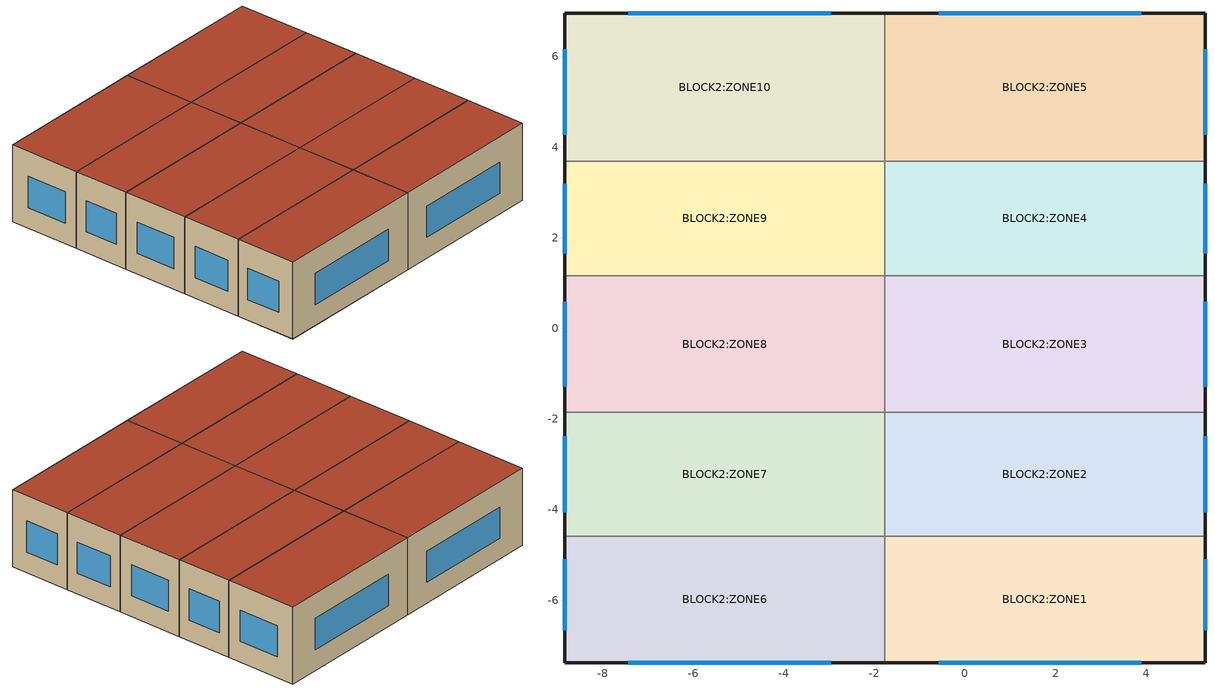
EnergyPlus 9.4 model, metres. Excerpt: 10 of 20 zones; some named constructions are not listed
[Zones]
BLOCK2:ZONE6
 floor to BLOCK1:ZONE6 (Project internal floor_Reversed_Rev): -1.77,-7.38 -8.84,-7.38 -8.84,-4.59 -1.77,-4.59 z3.5
 wall outside (Project wall): -8.84,-4.59 -8.84,-7.38 -1.77,-7.38 z3.5:7
 wall to BLOCK2:ZONE1 (Project partition): -1.77,-7.38 -1.77,-4.59 z3.5:7
 wall to BLOCK2:ZONE7 (Project partition): -1.77,-4.59 -8.84,-4.59 z3.5:7
 window (Project external glazing - 1001): -8.84,-5.09 -8.84,-6.66 / -7.44,-7.38 -2.96,-7.38 z4.44:5.86
 roof outside (Project flat roof): -8.84,-7.38 -1.77,-7.38 -1.77,-4.59 -8.84,-4.59 z7
BLOCK2:ZONE1
 floor to BLOCK1:ZONE1 (Project internal floor_Reversed_Rev): 5.3,-7.38 -1.77,-7.38 -1.77,-4.59 5.3,-4.59 z3.5
 wall outside (Project wall): -1.77,-7.38 5.3,-7.38 5.3,-4.59 z3.5:7
 wall to BLOCK2:ZONE2 (Project partition): 5.3,-4.59 -1.77,-4.59 z3.5:7
 window (Project external glazing - 1001): 5.3,-6.66 5.3,-5.09 / -0.58,-7.38 3.89,-7.38 z4.44:5.86
 roof outside (Project flat roof): -1.77,-7.38 5.3,-7.38 5.3,-4.59 -1.77,-4.59 z7
BLOCK2:ZONE7
 floor to BLOCK1:ZONE7 (Project internal floor_Reversed_Rev): -1.77,-4.59 -8.84,-4.59 -8.84,-1.86 -1.77,-1.86 z3.5
 wall outside (Project wall): -8.84,-1.86 -8.84,-4.59 z3.5:7
 wall to BLOCK2:ZONE2 (Project partition): -1.77,-4.59 -1.77,-1.86 z3.5:7
 wall to BLOCK2:ZONE8 (Project partition): -1.77,-1.86 -8.84,-1.86 z3.5:7
 window (Project external glazing - 1001): -8.84,-2.39 -8.84,-4.06 z4.44:5.86
 roof outside (Project flat roof): -8.84,-4.59 -1.77,-4.59 -1.77,-1.86 -8.84,-1.86 z7
BLOCK2:ZONE2
 floor to BLOCK1:ZONE2 (Project internal floor_Reversed_Rev): 5.3,-4.59 -1.77,-4.59 -1.77,-1.86 5.3,-1.86 z3.5
 wall outside (Project wall): 5.3,-4.59 5.3,-1.86 z3.5:7
 wall to BLOCK2:ZONE3 (Project partition): 5.3,-1.86 -1.77,-1.86 z3.5:7
 window (Project external glazing - 1001): 5.3,-4.06 5.3,-2.39 z4.44:5.86
 roof outside (Project flat roof): -1.77,-4.59 5.3,-4.59 5.3,-1.86 -1.77,-1.86 z7
BLOCK2:ZONE8
 floor to BLOCK1:ZONE8 (Project internal floor_Reversed_Rev): -1.77,-1.86 -8.84,-1.86 -8.84,1.16 -1.77,1.16 z3.5
 wall outside (Project wall): -8.84,1.16 -8.84,-1.86 z3.5:7
 wall to BLOCK2:ZONE3 (Project partition): -1.77,-1.86 -1.77,1.16 z3.5:7
 wall to BLOCK2:ZONE9 (Project partition): -1.77,1.16 -8.84,1.16 z3.5:7
 window (Project external glazing - 1001): -8.84,0.58 -8.84,-1.28 z4.44:5.86
 roof outside (Project flat roof): -8.84,-1.86 -1.77,-1.86 -1.77,1.16 -8.84,1.16 z7
BLOCK2:ZONE3
 floor to BLOCK1:ZONE3 (Project internal floor_Reversed_Rev): 5.3,-1.86 -1.77,-1.86 -1.77,1.16 5.3,1.16 z3.5
 wall outside (Project wall): 5.3,-1.86 5.3,1.16 z3.5:7
 wall to BLOCK2:ZONE4 (Project partition): 5.3,1.16 -1.77,1.16 z3.5:7
 window (Project external glazing - 1001): 5.3,-1.28 5.3,0.58 z4.44:5.86
 roof outside (Project flat roof): -1.77,-1.86 5.3,-1.86 5.3,1.16 -1.77,1.16 z7
BLOCK2:ZONE9
 floor to BLOCK1:ZONE9 (Project internal floor_Reversed_Rev): -1.77,1.16 -8.84,1.16 -8.84,3.69 -1.77,3.69 z3.5
 wall outside (Project wall): -8.84,3.69 -8.84,1.16 z3.5:7
 wall to BLOCK2:ZONE4 (Project partition): -1.77,1.16 -1.77,3.69 z3.5:7
 wall to BLOCK2:ZONE10 (Project partition): -1.77,3.69 -8.84,3.69 z3.5:7
 window (Project external glazing - 1001): -8.84,3.19 -8.84,1.65 z4.44:5.86
 roof outside (Project flat roof): -8.84,1.16 -1.77,1.16 -1.77,3.69 -8.84,3.69 z7
BLOCK2:ZONE4
 floor to BLOCK1:ZONE4 (Project internal floor_Reversed_Rev): 5.3,1.16 -1.77,1.16 -1.77,3.69 5.3,3.69 z3.5
 wall outside (Project wall): 5.3,1.16 5.3,3.69 z3.5:7
 wall to BLOCK2:ZONE5 (Project partition): 5.3,3.69 -1.77,3.69 z3.5:7
 window (Project external glazing - 1001): 5.3,1.65 5.3,3.19 z4.44:5.86
 roof outside (Project flat roof): -1.77,1.16 5.3,1.16 5.3,3.69 -1.77,3.69 z7
BLOCK2:ZONE10
 floor to BLOCK1:ZONE10 (Project internal floor_Reversed_Rev): -1.77,3.69 -8.84,3.69 -8.84,6.96 -1.77,6.96 z3.5
 wall outside (Project wall): -1.77,6.96 -8.84,6.96 -8.84,3.69 z3.5:7
 wall to BLOCK2:ZONE5 (Project partition): -1.77,3.69 -1.77,6.96 z3.5:7
 window (Project external glazing - 1001): -2.96,6.96 -7.44,6.96 / -8.84,6.16 -8.84,4.27 z4.44:5.86
 roof outside (Project flat roof): -8.84,3.69 -1.77,3.69 -1.77,6.96 -8.84,6.96 z7
BLOCK2:ZONE5
 floor to BLOCK1:ZONE5 (Project internal floor_Reversed_Rev): 5.3,3.69 -1.77,3.69 -1.77,6.96 5.3,6.96 z3.5
 wall outside (Project wall): 5.3,3.69 5.3,6.96 -1.77,6.96 z3.5:7
 window (Project external glazing - 1001): 5.3,4.27 5.3,6.16 / 3.89,6.96 -0.58,6.96 z4.44:5.86
 roof outside (Project flat roof): -1.77,3.69 5.3,3.69 5.3,6.96 -1.77,6.96 z7
[Schedule:Compact]
Office_OpenOff_Occ: Fraction, Through: 31 Dec, For: Weekdays SummerDesignDay, Until: 07:00, 0, Until: 08:00, 0.25, Until: 09:00, 0.5, Until: 12:00, 1, Until: 14:00, 0.75, Until: 17:00, 1, Until: 18:00, 0.5, Until: 19:00, 0.25, Until: 24:00, 0, For: Weekends, Until: 24:00, 0, For: Holidays, Until: 24:00, 0, For: WinterDesignDay AllOtherDays, Until: 24:00, 0
20001: Any Number, Through: 12/31, For: Weekdays Weekends SummerDesignDays, Until: 24:00, 24, For: WinterDesignDays, Until: 24:00, 0, For: AllOtherDays, Until: 24:00, 24
[AirflowNetwork:MultiZone:Surface:Crack] Reference crack conditions=Reference Crack Conditions
Name | Crack | Flow coeff (kg/s @ 1Pa) | Flow exponent
 | BLOCK2:ZONE6_Roof_1_0_0 | .0019735 | .7
 | BLOCK2:ZONE6_Partition_2_0_0 | .0293084 | .75
 | BLOCK2:ZONE6_Partition_3_0_0 | .0742388 | .75
 | BLOCK2:ZONE6_Wall_4_0_0 | .0007543 | .7
 | BLOCK2:ZONE6_Wall_5_0_0 | .0018388 | .7
 | BLOCK2:ZONE1_Roof_1_0_0 | .0019735 | .7
 | BLOCK2:ZONE1_Wall_2_0_0 | .0007543 | .7
 | BLOCK2:ZONE1_Partition_3_0_0 | .0742388 | .75
 | BLOCK2:ZONE1_Wall_5_0_0 | .0018388 | .7
 | BLOCK2:ZONE7_Roof_1_0_0 | .0019334 | .7
 | BLOCK2:ZONE7_Partition_2_0_0 | .0287127 | .75
 | BLOCK2:ZONE7_Partition_3_0_0 | .0742388 | .75
 | BLOCK2:ZONE7_Wall_4_0_0 | .0007189 | .7
 | BLOCK2:ZONE2_Roof_1_0_0 | .0019334 | .7
 | BLOCK2:ZONE2_Wall_2_0_0 | .0007189 | .7
 | BLOCK2:ZONE2_Partition_3_0_0 | .0742388 | .75
 | BLOCK2:ZONE8_Roof_1_0_0 | .0021305 | .7
 | BLOCK2:ZONE8_Partition_2_0_0 | .0316392 | .75
 | BLOCK2:ZONE8_Partition_3_0_0 | .0742388 | .75
 | BLOCK2:ZONE8_Wall_4_0_0 | .0007895 | .7
 | BLOCK2:ZONE3_Roof_1_0_0 | .0021305 | .7
 | BLOCK2:ZONE3_Wall_2_0_0 | .0007895 | .7
 | BLOCK2:ZONE3_Partition_3_0_0 | .0742388 | .75
 | BLOCK2:ZONE9_Roof_1_0_0 | .0017923 | .7
 | BLOCK2:ZONE9_Partition_2_0_0 | .0266174 | .75
 | BLOCK2:ZONE9_Partition_3_0_0 | .0742388 | .75
 | BLOCK2:ZONE9_Wall_4_0_0 | .0006683 | .7
 | BLOCK2:ZONE4_Roof_1_0_0 | .0017923 | .7
 | BLOCK2:ZONE4_Wall_2_0_0 | .0006683 | .7
 | BLOCK2:ZONE4_Partition_3_0_0 | .0742388 | .75
 | BLOCK2:ZONE10_Roof_1_0_0 | .0023088 | .7
 | BLOCK2:ZONE10_Partition_2_0_0 | .0342869 | .75
 | BLOCK2:ZONE10_Wall_3_0_0 | .0018388 | .7
 | BLOCK2:ZONE10_Wall_4_0_0 | .0008744 | .7
 | BLOCK2:ZONE5_Roof_1_0_0 | .0023088 | .7
 | BLOCK2:ZONE5_Wall_2_0_0 | .0008744 | .7
 | BLOCK2:ZONE5_Wall_3_0_0 | .0018388 | .7
[AirflowNetwork:MultiZone:Zone] Ventilation Control Mode=Temperature; Vent Temperature Schedule=20001; Venting Availability Schedule=Office_OpenOff_Occ
BLOCK2:ZONE6; BLOCK2:ZONE1; BLOCK2:ZONE7; BLOCK2:ZONE2; BLOCK2:ZONE8; BLOCK2:ZONE3; BLOCK2:ZONE9; BLOCK2:ZONE4; BLOCK2:ZONE10; BLOCK2:ZONE5
[AirflowNetwork:MultiZone:Surface]
Name | Leakage Component | Crack Actual Value (dimensionless) | Crack Actual Value or Window Open Factor for Ventilation (dimensionless) | Ventilation control mode | Ventilation temp schedule | Venting Availability Schedule
BLOCK2:ZONE6_Roof_1_0_0 | BLOCK2:ZONE6_Roof_1_0_0 | 1
BLOCK2:ZONE6_Partition_2_0_0 | BLOCK2:ZONE6_Partition_2_0_0 | 1
BLOCK2:ZONE6_Partition_3_0_0 | BLOCK2:ZONE6_Partition_3_0_0 | 1
BLOCK2:ZONE6_Wall_4_0_0 | BLOCK2:ZONE6_Wall_4_0_0 | 1
BLOCK2:ZONE6_Wall_4_0_0_0_0_0_Win | BLOCK2:ZONE6_Wall_4_0_0_0_0_0_Win |  | 1 | Temperature | 20001 | Office_OpenOff_Occ
BLOCK2:ZONE6_Wall_5_0_0 | BLOCK2:ZONE6_Wall_5_0_0 | 1
BLOCK2:ZONE6_Wall_5_0_0_0_0_0_Win | BLOCK2:ZONE6_Wall_5_0_0_0_0_0_Win |  | 1 | Temperature | 20001 | Office_OpenOff_Occ
BLOCK2:ZONE1_Roof_1_0_0 | BLOCK2:ZONE1_Roof_1_0_0 | 1
BLOCK2:ZONE1_Wall_2_0_0 | BLOCK2:ZONE1_Wall_2_0_0 | 1
BLOCK2:ZONE1_Wall_2_0_0_0_0_0_Win | BLOCK2:ZONE1_Wall_2_0_0_0_0_0_Win |  | 1 | Temperature | 20001 | Office_OpenOff_Occ
BLOCK2:ZONE1_Partition_3_0_0 | BLOCK2:ZONE1_Partition_3_0_0 | 1
BLOCK2:ZONE1_Wall_5_0_0 | BLOCK2:ZONE1_Wall_5_0_0 | 1
BLOCK2:ZONE1_Wall_5_0_0_0_0_0_Win | BLOCK2:ZONE1_Wall_5_0_0_0_0_0_Win |  | 1 | Temperature | 20001 | Office_OpenOff_Occ
BLOCK2:ZONE7_Roof_1_0_0 | BLOCK2:ZONE7_Roof_1_0_0 | 1
BLOCK2:ZONE7_Partition_2_0_0 | BLOCK2:ZONE7_Partition_2_0_0 | 1
BLOCK2:ZONE7_Partition_3_0_0 | BLOCK2:ZONE7_Partition_3_0_0 | 1
BLOCK2:ZONE7_Wall_4_0_0 | BLOCK2:ZONE7_Wall_4_0_0 | 1
BLOCK2:ZONE7_Wall_4_0_0_0_0_0_Win | BLOCK2:ZONE7_Wall_4_0_0_0_0_0_Win |  | 1 | Temperature | 20001 | Office_OpenOff_Occ
BLOCK2:ZONE2_Roof_1_0_0 | BLOCK2:ZONE2_Roof_1_0_0 | 1
BLOCK2:ZONE2_Wall_2_0_0 | BLOCK2:ZONE2_Wall_2_0_0 | 1
BLOCK2:ZONE2_Wall_2_0_0_0_0_0_Win | BLOCK2:ZONE2_Wall_2_0_0_0_0_0_Win |  | 1 | Temperature | 20001 | Office_OpenOff_Occ
BLOCK2:ZONE2_Partition_3_0_0 | BLOCK2:ZONE2_Partition_3_0_0 | 1
BLOCK2:ZONE8_Roof_1_0_0 | BLOCK2:ZONE8_Roof_1_0_0 | 1
BLOCK2:ZONE8_Partition_2_0_0 | BLOCK2:ZONE8_Partition_2_0_0 | 1
BLOCK2:ZONE8_Partition_3_0_0 | BLOCK2:ZONE8_Partition_3_0_0 | 1
BLOCK2:ZONE8_Wall_4_0_0 | BLOCK2:ZONE8_Wall_4_0_0 | 1
BLOCK2:ZONE8_Wall_4_0_0_0_0_0_Win | BLOCK2:ZONE8_Wall_4_0_0_0_0_0_Win |  | 1 | Temperature | 20001 | Office_OpenOff_Occ
BLOCK2:ZONE3_Roof_1_0_0 | BLOCK2:ZONE3_Roof_1_0_0 | 1
BLOCK2:ZONE3_Wall_2_0_0 | BLOCK2:ZONE3_Wall_2_0_0 | 1
BLOCK2:ZONE3_Wall_2_0_0_0_0_0_Win | BLOCK2:ZONE3_Wall_2_0_0_0_0_0_Win |  | 1 | Temperature | 20001 | Office_OpenOff_Occ
BLOCK2:ZONE3_Partition_3_0_0 | BLOCK2:ZONE3_Partition_3_0_0 | 1
BLOCK2:ZONE9_Roof_1_0_0 | BLOCK2:ZONE9_Roof_1_0_0 | 1
BLOCK2:ZONE9_Partition_2_0_0 | BLOCK2:ZONE9_Partition_2_0_0 | 1
BLOCK2:ZONE9_Partition_3_0_0 | BLOCK2:ZONE9_Partition_3_0_0 | 1
BLOCK2:ZONE9_Wall_4_0_0 | BLOCK2:ZONE9_Wall_4_0_0 | 1
BLOCK2:ZONE9_Wall_4_0_0_0_0_0_Win | BLOCK2:ZONE9_Wall_4_0_0_0_0_0_Win |  | 1 | Temperature | 20001 | Office_OpenOff_Occ
BLOCK2:ZONE4_Roof_1_0_0 | BLOCK2:ZONE4_Roof_1_0_0 | 1
BLOCK2:ZONE4_Wall_2_0_0 | BLOCK2:ZONE4_Wall_2_0_0 | 1
BLOCK2:ZONE4_Wall_2_0_0_0_0_0_Win | BLOCK2:ZONE4_Wall_2_0_0_0_0_0_Win |  | 1 | Temperature | 20001 | Office_OpenOff_Occ
BLOCK2:ZONE4_Partition_3_0_0 | BLOCK2:ZONE4_Partition_3_0_0 | 1
BLOCK2:ZONE10_Roof_1_0_0 | BLOCK2:ZONE10_Roof_1_0_0 | 1
BLOCK2:ZONE10_Partition_2_0_0 | BLOCK2:ZONE10_Partition_2_0_0 | 1
BLOCK2:ZONE10_Wall_3_0_0 | BLOCK2:ZONE10_Wall_3_0_0 | 1
BLOCK2:ZONE10_Wall_3_0_0_0_0_0_Win | BLOCK2:ZONE10_Wall_3_0_0_0_0_0_Win |  | 1 | Temperature | 20001 | Office_OpenOff_Occ
BLOCK2:ZONE10_Wall_4_0_0 | BLOCK2:ZONE10_Wall_4_0_0 | 1
BLOCK2:ZONE10_Wall_4_0_0_0_0_0_Win | BLOCK2:ZONE10_Wall_4_0_0_0_0_0_Win |  | 1 | Temperature | 20001 | Office_OpenOff_Occ
BLOCK2:ZONE5_Roof_1_0_0 | BLOCK2:ZONE5_Roof_1_0_0 | 1
BLOCK2:ZONE5_Wall_2_0_0 | BLOCK2:ZONE5_Wall_2_0_0 | 1
BLOCK2:ZONE5_Wall_2_0_0_0_0_0_Win | BLOCK2:ZONE5_Wall_2_0_0_0_0_0_Win |  | 1 | Temperature | 20001 | Office_OpenOff_Occ
BLOCK2:ZONE5_Wall_3_0_0 | BLOCK2:ZONE5_Wall_3_0_0 | 1
BLOCK2:ZONE5_Wall_3_0_0_0_0_0_Win | BLOCK2:ZONE5_Wall_3_0_0_0_0_0_Win |  | 1 | Temperature | 20001 | Office_OpenOff_Occ
[AirflowNetwork:MultiZone:ExternalNode]
Name | External Node Height | Wind Pressure Coefficient Values Object
BLOCK2:ZONE6_Roof_1_0_0 | 9.33 | BLOCK2:ZONE6_Roof_1_0_0
BLOCK2:ZONE6_Wall_4_0_0 | 7 | BLOCK2:ZONE6_Wall_4_0_0
BLOCK2:ZONE6_Wall_4_0_0_0_0_0_Win | 6.87 | BLOCK2:ZONE6_Wall_4_0_0_0_0_0_Win
BLOCK2:ZONE6_Wall_5_0_0 | 7 | BLOCK2:ZONE6_Wall_5_0_0
BLOCK2:ZONE6_Wall_5_0_0_0_0_0_Win | 6.87 | BLOCK2:ZONE6_Wall_5_0_0_0_0_0_Win
BLOCK2:ZONE1_Roof_1_0_0 | 9.33 | BLOCK2:ZONE1_Roof_1_0_0
BLOCK2:ZONE1_Wall_2_0_0 | 7 | BLOCK2:ZONE1_Wall_2_0_0
BLOCK2:ZONE1_Wall_2_0_0_0_0_0_Win | 6.87 | BLOCK2:ZONE1_Wall_2_0_0_0_0_0_Win
BLOCK2:ZONE1_Wall_5_0_0 | 7 | BLOCK2:ZONE1_Wall_5_0_0
BLOCK2:ZONE1_Wall_5_0_0_0_0_0_Win | 6.87 | BLOCK2:ZONE1_Wall_5_0_0_0_0_0_Win
BLOCK2:ZONE7_Roof_1_0_0 | 9.33 | BLOCK2:ZONE7_Roof_1_0_0
BLOCK2:ZONE7_Wall_4_0_0 | 7 | BLOCK2:ZONE7_Wall_4_0_0
BLOCK2:ZONE7_Wall_4_0_0_0_0_0_Win | 6.87 | BLOCK2:ZONE7_Wall_4_0_0_0_0_0_Win
BLOCK2:ZONE2_Roof_1_0_0 | 9.33 | BLOCK2:ZONE2_Roof_1_0_0
BLOCK2:ZONE2_Wall_2_0_0 | 7 | BLOCK2:ZONE2_Wall_2_0_0
BLOCK2:ZONE2_Wall_2_0_0_0_0_0_Win | 6.87 | BLOCK2:ZONE2_Wall_2_0_0_0_0_0_Win
BLOCK2:ZONE8_Roof_1_0_0 | 9.33 | BLOCK2:ZONE8_Roof_1_0_0
BLOCK2:ZONE8_Wall_4_0_0 | 7 | BLOCK2:ZONE8_Wall_4_0_0
BLOCK2:ZONE8_Wall_4_0_0_0_0_0_Win | 6.87 | BLOCK2:ZONE8_Wall_4_0_0_0_0_0_Win
BLOCK2:ZONE3_Roof_1_0_0 | 9.33 | BLOCK2:ZONE3_Roof_1_0_0
BLOCK2:ZONE3_Wall_2_0_0 | 7 | BLOCK2:ZONE3_Wall_2_0_0
BLOCK2:ZONE3_Wall_2_0_0_0_0_0_Win | 6.87 | BLOCK2:ZONE3_Wall_2_0_0_0_0_0_Win
BLOCK2:ZONE9_Roof_1_0_0 | 9.33 | BLOCK2:ZONE9_Roof_1_0_0
BLOCK2:ZONE9_Wall_4_0_0 | 7 | BLOCK2:ZONE9_Wall_4_0_0
BLOCK2:ZONE9_Wall_4_0_0_0_0_0_Win | 6.87 | BLOCK2:ZONE9_Wall_4_0_0_0_0_0_Win
BLOCK2:ZONE4_Roof_1_0_0 | 9.33 | BLOCK2:ZONE4_Roof_1_0_0
BLOCK2:ZONE4_Wall_2_0_0 | 7 | BLOCK2:ZONE4_Wall_2_0_0
BLOCK2:ZONE4_Wall_2_0_0_0_0_0_Win | 6.87 | BLOCK2:ZONE4_Wall_2_0_0_0_0_0_Win
BLOCK2:ZONE10_Roof_1_0_0 | 9.33 | BLOCK2:ZONE10_Roof_1_0_0
BLOCK2:ZONE10_Wall_3_0_0 | 7 | BLOCK2:ZONE10_Wall_3_0_0
BLOCK2:ZONE10_Wall_3_0_0_0_0_0_Win | 6.87 | BLOCK2:ZONE10_Wall_3_0_0_0_0_0_Win
BLOCK2:ZONE10_Wall_4_0_0 | 7 | BLOCK2:ZONE10_Wall_4_0_0
BLOCK2:ZONE10_Wall_4_0_0_0_0_0_Win | 6.87 | BLOCK2:ZONE10_Wall_4_0_0_0_0_0_Win
BLOCK2:ZONE5_Roof_1_0_0 | 9.33 | BLOCK2:ZONE5_Roof_1_0_0
BLOCK2:ZONE5_Wall_2_0_0 | 7 | BLOCK2:ZONE5_Wall_2_0_0
BLOCK2:ZONE5_Wall_2_0_0_0_0_0_Win | 6.87 | BLOCK2:ZONE5_Wall_2_0_0_0_0_0_Win
BLOCK2:ZONE5_Wall_3_0_0 | 7 | BLOCK2:ZONE5_Wall_3_0_0
BLOCK2:ZONE5_Wall_3_0_0_0_0_0_Win | 6.87 | BLOCK2:ZONE5_Wall_3_0_0_0_0_0_Win
[AirflowNetwork:MultiZone:WindPressureCoefficientValues] CP Array=Cp Data
Name | Wind direction #1 (deg) | Wind direction #2 (deg) | Wind direction #3 (deg) | Wind direction #4 (deg) | Wind direction #5 (deg) | Wind direction #6 (deg) | Wind direction #7 (deg) | Wind direction #8 (deg)
BLOCK2:ZONE6_Roof_1_0_0; BLOCK2:ZONE1_Roof_1_0_0; BLOCK2:ZONE7_Roof_1_0_0; BLOCK2:ZONE2_Roof_1_0_0; BLOCK2:ZONE8_Roof_1_0_0; BLOCK2:ZONE3_Roof_1_0_0; BLOCK2:ZONE9_Roof_1_0_0; BLOCK2:ZONE4_Roof_1_0_0; BLOCK2:ZONE10_Roof_1_0_0; BLOCK2:ZONE5_Roof_1_0_0 | -.6 | -.5 | -.4 | -.5 | -.6 | -.5 | -.4 | -.5
BLOCK2:ZONE6_Wall_4_0_0; BLOCK2:ZONE6_Wall_4_0_0_0_0_0_Win; BLOCK2:ZONE7_Wall_4_0_0; BLOCK2:ZONE7_Wall_4_0_0_0_0_0_Win; BLOCK2:ZONE8_Wall_4_0_0; BLOCK2:ZONE8_Wall_4_0_0_0_0_0_Win; BLOCK2:ZONE9_Wall_4_0_0; BLOCK2:ZONE9_Wall_4_0_0_0_0_0_Win; BLOCK2:ZONE10_Wall_4_0_0; BLOCK2:ZONE10_Wall_4_0_0_0_0_0_Win | -.3 | -.35 | -.2 | -.35 | -.3 | .1 | .4 | .1
BLOCK2:ZONE6_Wall_5_0_0; BLOCK2:ZONE6_Wall_5_0_0_0_0_0_Win; BLOCK2:ZONE1_Wall_5_0_0; BLOCK2:ZONE1_Wall_5_0_0_0_0_0_Win | -.2 | -.35 | -.3 | .1 | .4 | .1 | -.3 | -.35
BLOCK2:ZONE1_Wall_2_0_0; BLOCK2:ZONE1_Wall_2_0_0_0_0_0_Win; BLOCK2:ZONE2_Wall_2_0_0; BLOCK2:ZONE2_Wall_2_0_0_0_0_0_Win; BLOCK2:ZONE3_Wall_2_0_0; BLOCK2:ZONE3_Wall_2_0_0_0_0_0_Win; BLOCK2:ZONE4_Wall_2_0_0; BLOCK2:ZONE4_Wall_2_0_0_0_0_0_Win; BLOCK2:ZONE5_Wall_2_0_0; BLOCK2:ZONE5_Wall_2_0_0_0_0_0_Win | -.3 | .1 | .4 | .1 | -.3 | -.35 | -.2 | -.35
BLOCK2:ZONE10_Wall_3_0_0; BLOCK2:ZONE10_Wall_3_0_0_0_0_0_Win; BLOCK2:ZONE5_Wall_3_0_0; BLOCK2:ZONE5_Wall_3_0_0_0_0_0_Win | .4 | .1 | -.3 | -.35 | -.2 | -.35 | -.3 | .1
[AirflowNetwork:MultiZone:Component:DetailedOpening] Air Mass Flow Coefficient When Window or Door Is Closed (kg/s @ 1Pa per m crack)=.00014; Air Mass Flow Exponent When Window or Door Is Closed (dimensionless)=.65; Type of large vertical opening (LVO)=NonPivoted; Extra crack length for LVO type 1 with multiple openable parts (m)=0; Number of Opening Factor Values=2; Opening factor #1 (dimensionless)=0; Discharge coefficient for opening factor #1 (dimensionless)=0.65; Width factor for opening factor #1 (dimensionless)=0; Height factor for opening factor #1 (dimensionless)=.05; Start height factor for opening factor #1 (dimensionless)=.95; Opening factor #2 (dimensionless)=1; Discharge coefficient for Opening factor #2 (dimensionless)=0.65; Width factor for Opening factor #2 (dimensionless)=1; Height factor for Opening factor #2 (dimensionless)=.05; Start height factor for Opening factor #2 (dimensionless)=.95; Opening factor #3 (dimensionless)=0; Discharge coefficient for Opening factor #3 (dimensionless)=0; Width factor for Opening factor #3 (dimensionless)=0; Height factor for Opening factor #3 (dimensionless)=0; Start height factor for Opening factor #3 (dimensionless)=0; Opening factor #4 (dimensionless)=0; Discharge coefficient for Opening factor #4 (dimensionless)=0; Width factor for Opening factor #4 (dimensionless)=0; Height factor for Opening factor #4 (dimensionless)=0; Start height factor for Opening factor #4 (dimensionless)=0
BLOCK2:ZONE6_Wall_4_0_0_0_0_0_Win; BLOCK2:ZONE6_Wall_5_0_0_0_0_0_Win; BLOCK2:ZONE1_Wall_2_0_0_0_0_0_Win; BLOCK2:ZONE1_Wall_5_0_0_0_0_0_Win; BLOCK2:ZONE7_Wall_4_0_0_0_0_0_Win; BLOCK2:ZONE2_Wall_2_0_0_0_0_0_Win; BLOCK2:ZONE8_Wall_4_0_0_0_0_0_Win; BLOCK2:ZONE3_Wall_2_0_0_0_0_0_Win; BLOCK2:ZONE9_Wall_4_0_0_0_0_0_Win; BLOCK2:ZONE4_Wall_2_0_0_0_0_0_Win; BLOCK2:ZONE10_Wall_3_0_0_0_0_0_Win; BLOCK2:ZONE10_Wall_4_0_0_0_0_0_Win; BLOCK2:ZONE5_Wall_2_0_0_0_0_0_Win; BLOCK2:ZONE5_Wall_3_0_0_0_0_0_Win
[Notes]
Geometry convention template : External measurements
Zone geometry and surface areas : 2-Outer
Zone volume calculation method : 1-Inner
Zone floor area calculation method : 1-Inner
Window to wall ratio method : 1-Inner
Hourly weather file: C:\ProgramData\DesignBuilder\Weather Data\ESP_MADRID_IWEC.epw
